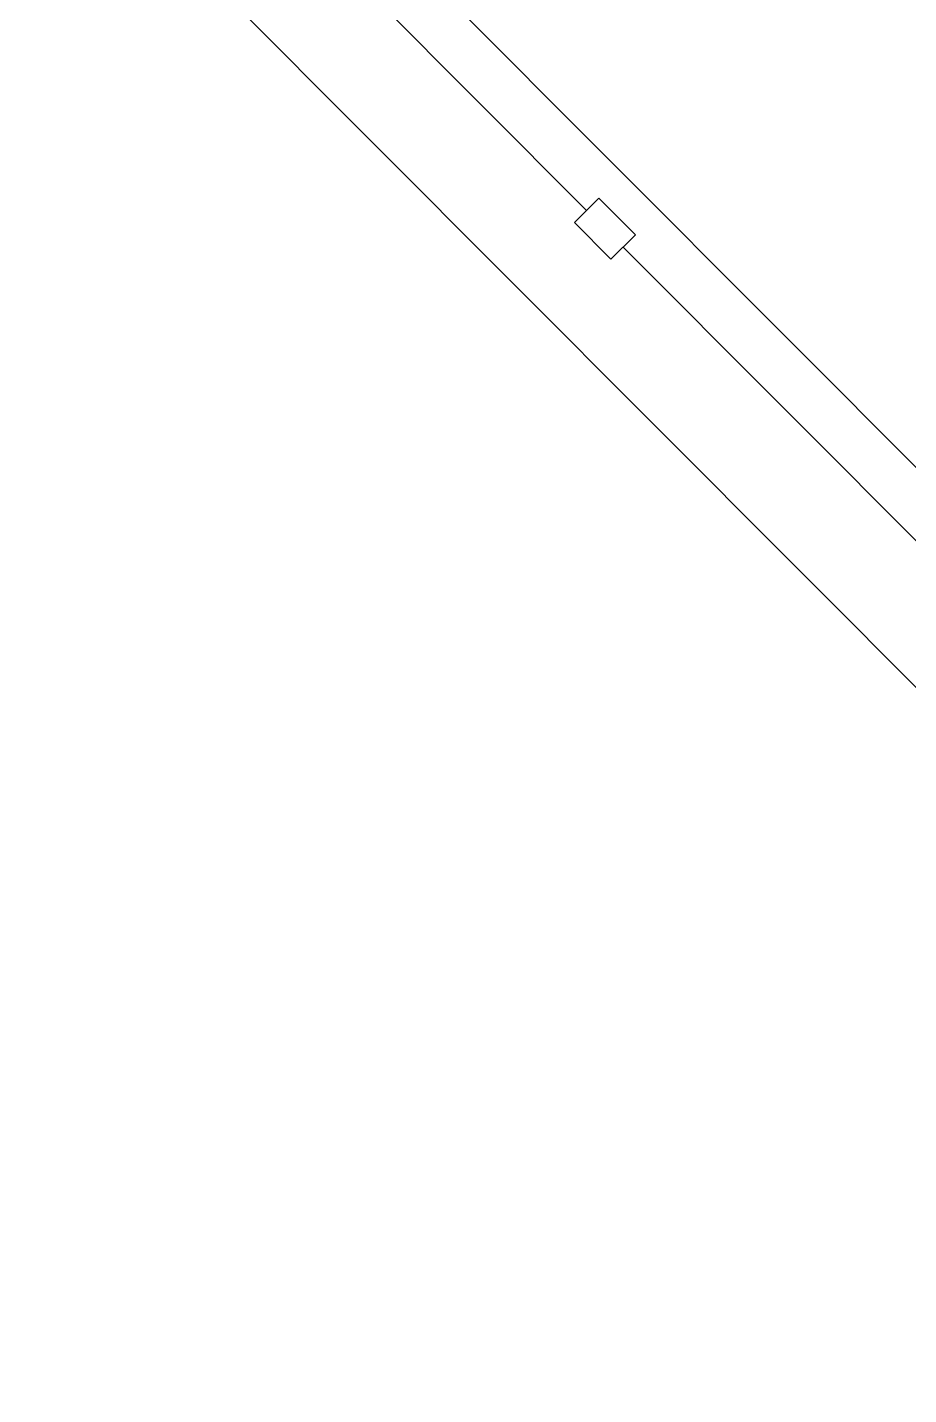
# Model space of a CAD drawing. Extents: x -170 to 1783, y -20 to 1205.
# Drawn here: x -106.5 to -55.4, y 358.2 to 437.5 of the extents above; entities that cross this region are included whole.
import ezdxf

# ---------------------------------------------------------------- set-up
doc = ezdxf.new("R2010")
doc.units = 0
doc.header["$LTSCALE"] = 96
doc.header["$MEASUREMENT"] = 0
for name, color, linetype in [('A-GLAZ_A', 7, 'Continuous'), ('A-WALL-BLOW_A', 7, 'Continuous'), ('A-WALL-EXIST_A', 7, 'Continuous'), ('I-E-WALL_A', 7, 'Continuous'), ('X-BASE-04-EXISTING_A', 7, 'Continuous')]:
    doc.layers.add(name, color=color, linetype=linetype)

msp = doc.modelspace()

# ---------------------------------------------------------------- linework, layer by layer
at = {"layer": 'A-GLAZ_A', "color": 212, "linetype": 'Continuous'}
for p, q in [((-74.10779, 426.89841), (-104.79726, 457.68296)), ((-73.39959, 427.60443), (-74.81599, 426.1924)), ((-74.81599, 426.1924), (-73.39959, 427.60443)), ((-71.28155, 425.47983), (-73.39959, 427.60443)), ((-73.39959, 427.60443), (-71.28155, 425.47983)), ((-74.81599, 426.1924), (-72.69795, 424.0678)), ((-74.81599, 426.1924), (-74.81599, 426.1924)), ((-72.69795, 424.0678), (-74.81599, 426.1924)), ((-72.69795, 424.0678), (-71.28155, 425.47983)), ((-71.28155, 425.47983), (-72.69795, 424.0678)), ((-41.30028, 393.98927), (-71.98975, 424.77381)), ((-72.69795, 424.0678), (-72.69795, 424.0678))]:
    msp.add_line(p, q, dxfattribs=at)
at = {"layer": 'A-WALL-BLOW_A', "color": 5, "linetype": 'Continuous'}
for p, q in [((-4.25013, 361.07356), (-137.59821, 494.83475)), ((-143.972, 488.48063), (-10.62393, 354.71945))]:
    msp.add_line(p, q, dxfattribs=at)
at = {"layer": 'A-WALL-EXIST_A', "color": 2, "linetype": 'Continuous'}
msp.add_line((-72.5002, 429.53506), (-69.67615, 426.70227), dxfattribs=at)
at = {"layer": 'I-E-WALL_A', "color": 132, "linetype": 'Continuous'}
msp.add_line((-72.5002, 429.53506), (-69.67615, 426.70227), dxfattribs=at)
at = {"layer": 'X-BASE-04-EXISTING_A', "color": 7, "linetype": 'Continuous'}
msp.add_line((343.00003, 0), (-169.91803, 514.50696), dxfattribs=at)
at = {"layer": 'X-BASE-04-EXISTING_A', "color": 5, "linetype": 'Continuous'}
for p, q in [((-4.25013, 361.07356), (-137.59821, 494.83475)), ((-143.972, 488.48063), (-10.62393, 354.71945))]:
    msp.add_line(p, q, dxfattribs=at)
at = {"layer": 'X-BASE-04-EXISTING_A', "color": 212, "linetype": 'Continuous'}
for p, q in [((-74.10779, 426.89841), (-104.79726, 457.68296)), ((-73.39959, 427.60443), (-74.81599, 426.1924)), ((-74.81599, 426.1924), (-73.39959, 427.60443)), ((-71.28155, 425.47983), (-73.39959, 427.60443)), ((-73.39959, 427.60443), (-71.28155, 425.47983)), ((-74.81599, 426.1924), (-72.69795, 424.0678)), ((-74.81599, 426.1924), (-74.81599, 426.1924)), ((-72.69795, 424.0678), (-74.81599, 426.1924)), ((-72.69795, 424.0678), (-71.28155, 425.47983)), ((-71.28155, 425.47983), (-72.69795, 424.0678)), ((-41.30028, 393.98927), (-71.98975, 424.77381)), ((-72.69795, 424.0678), (-72.69795, 424.0678))]:
    msp.add_line(p, q, dxfattribs=at)

doc.saveas('drawing.dxf')
